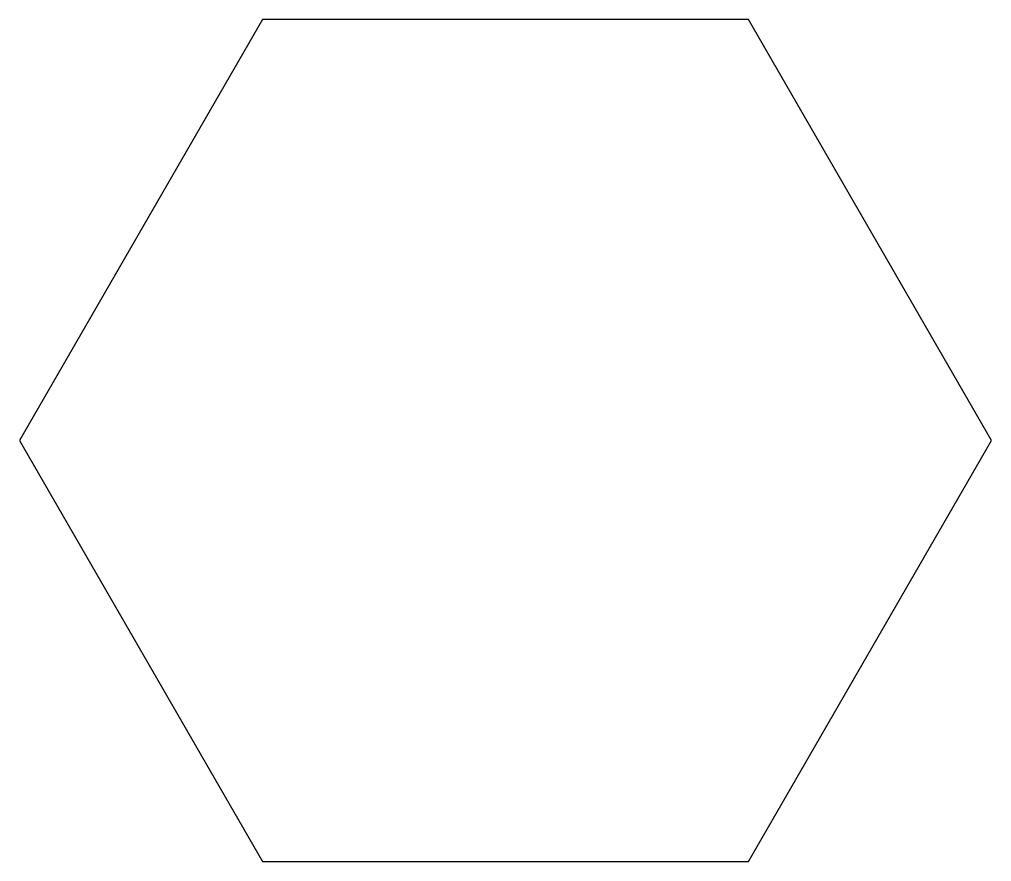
# Model space of a CAD drawing. Header units: millimetres. Extents: x -69 to 69, y -60 to 60.
import ezdxf

# ---------------------------------------------------------------- set-up
doc = ezdxf.new("R2010")
doc.units = ezdxf.units.MM
doc.layers.get('0').update_dxf_attribs({"linetype": 'CONTINUOUS'})

msp = doc.modelspace()

# ---------------------------------------------------------------- linework, layer by layer
msp.add_lwpolyline([(34.64, -60), (69.28, 0), (34.64, 60), (-34.64, 60), (-69.28, 0), (-34.64, -60)], close=True)

doc.saveas('drawing.dxf')
